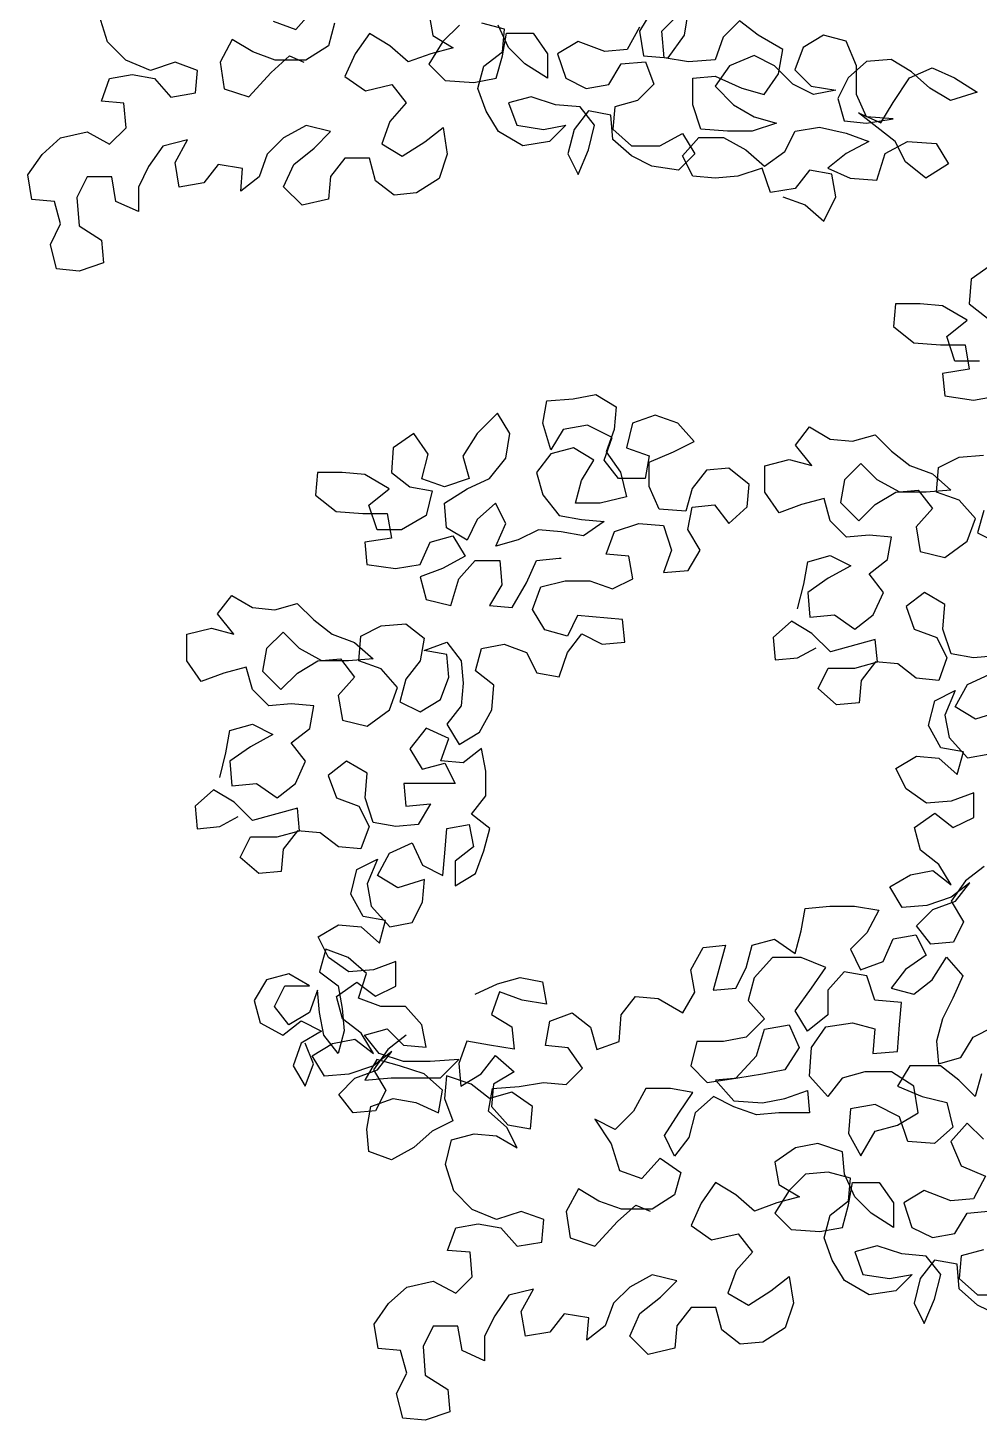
# Model space of a CAD drawing. Extents: x 3630 to 8734, y 5160 to 11966.
# Drawn here: x 3630 to 4779, y 8258 to 9940 of the extents above; entities that cross this region are included whole.
import ezdxf

# ---------------------------------------------------------------- set-up
doc = ezdxf.new("R2010")
doc.units = 0
doc.header["$LTSCALE"] = 150
doc.header["$MEASUREMENT"] = 0
doc.layers.get('0').update_dxf_attribs({"linetype": 'CONTINUOUS'})

msp = doc.modelspace()

# ---------------------------------------------------------------- linework, layer by layer
for points in [[(4542.1, 9735.9), (4569.3, 9726), (4591.6, 9706.3), (4606.4, 9735.9), (4601.4, 9763.1), (4574.2, 9768), (4557, 9745.8), (4527.3, 9740.8), (4517.4, 9770.5), (4487.7, 9760.6), (4460.6, 9758.1), (4433.4, 9760.5), (4421, 9785.2), (4440.8, 9807.5), (4470.4, 9807.5), (4497.6, 9792.7), (4519.9, 9772.9), (4544.6, 9790.3), (4556.9, 9815), (4586.5, 9820), (4618.7, 9812.6), (4645.9, 9802.7), (4618.7, 9787.9), (4596.5, 9770.5), (4623.7, 9758.2), (4655.8, 9755.8), (4665.7, 9787.9), (4692.8, 9802.7), (4727.4, 9800.3), (4742.3, 9775.6), (4715.1, 9758.3), (4690.4, 9778), (4678, 9802.7), (4633.5, 9837.3), (4660.7, 9825), (4675.5, 9849.7), (4695.2, 9879.4), (4722.4, 9891.7), (4749.6, 9879.4), (4776.8, 9862.1), (4744.7, 9852.2), (4719.9, 9867), (4697.7, 9886.8), (4673, 9901.6), (4643.3, 9899.1), (4621.1, 9879.3), (4608.8, 9854.6), (4616.2, 9827.4), (4643.4, 9824.9), (4675.5, 9829.9), (4643.4, 9832.4), (4631, 9859.5), (4631, 9894.1), (4618.6, 9923.8), (4591.4, 9931.2), (4566.7, 9916.3), (4556.8, 9889.1), (4576.6, 9869.4), (4606.3, 9864.5), (4579.1, 9859.5), (4554.4, 9871.8), (4532.1, 9894), (4507.4, 9906.4), (4477.7, 9894), (4460.5, 9869.3), (4482.7, 9847), (4507.5, 9832.2), (4534.6, 9824.8), (4505, 9814.9), (4475.3, 9814.9), (4443.2, 9817.3), (4433.3, 9847), (4433.3, 9879.1), (4460.5, 9881.6), (4492.6, 9866.8), (4519.8, 9859.4), (4537.1, 9884.2), (4542, 9913.8), (4512.3, 9931.1), (4490, 9948.4), (4470.3, 9928.6), (4460.4, 9901.4), (4428.3, 9898.9), (4398.7, 9903.8), (4396.2, 9935.9), (4435.7, 9975.5)], [(4114.4, 9957.9), (4119.4, 9930.7), (4144.1, 9915.9), (4116.9, 9908.5), (4089.8, 9898.6), (4067.5, 9918.3), (4042.8, 9933.1), (4025.5, 9908.4), (4013.2, 9881.2), (4037.9, 9863.9), (4070, 9871.4), (4087.3, 9849.1), (4067.6, 9826.9), (4057.7, 9799.7), (4082.4, 9784.9), (4109.6, 9802.2), (4131.8, 9819.5), (4136.8, 9787.4), (4127, 9757.7), (4099.8, 9740.4), (4072.6, 9737.9), (4050.3, 9755.2), (4042.9, 9782.4), (4013.3, 9782.4), (3996, 9760.1), (3993.5, 9732.9), (3961.4, 9725.5), (3939.1, 9747.7), (3951.5, 9774.9), (3976.2, 9794.7), (3995.9, 9814.5), (3966.3, 9821.9), (3939.1, 9807), (3919.3, 9787.2), (3909.5, 9760), (3887.3, 9742.7), (3889.7, 9769.9), (3860, 9774.8), (3842.8, 9752.5), (3813.1, 9747.6), (3808.1, 9777.2), (3822.9, 9804.4), (3793.3, 9797), (3776, 9772.3), (3763.7, 9747.5), (3763.7, 9717.9), (3736.5, 9730.2), (3731.6, 9759.9), (3701.9, 9759.8), (3689.6, 9735.1), (3692.1, 9700.5), (3719.3, 9683.2), (3721.8, 9656.1), (3692.1, 9646.1), (3664.9, 9648.6), (3657.5, 9678.2), (3669.8, 9703), (3662.4, 9730.1), (3635.2, 9732.6), (3630.2, 9762.2), (3647.5, 9787), (3669.7, 9806.8), (3701.8, 9814.2), (3729, 9799.4), (3748.8, 9819.2), (3746.3, 9848.8), (3719.1, 9851.3), (3729, 9878.5), (3756.2, 9883.4), (3783.3, 9878.5), (3803.1, 9856.3), (3832.8, 9861.3), (3835.2, 9888.5), (3808, 9898.3), (3778.4, 9888.4), (3748.7, 9900.7), (3726.5, 9923), (3716.5, 9955.1)], [(3926.6, 9947.9), (3953.8, 9938), (3976, 9962.7)], [(4383.8, 9960.6), (4369, 9935.9), (4373.9, 9906.2), (4403.6, 9903.8), (4423.3, 9931), (4428.3, 9960.7)], [(4000.7, 9945.4), (3993.4, 9918.3), (3966.2, 9900.9), (3929.1, 9900.9), (3901.9, 9910.8), (3877.2, 9925.6), (3862.4, 9898.4), (3867.4, 9866.2), (3897, 9856.4), (3924.2, 9886.1), (3946.4, 9905.9), (3963.7, 9898.5)], [(4151.5, 9943.1), (4131.7, 9923.3), (4114.5, 9896.1), (4134.3, 9876.4), (4168.9, 9873.9), (4196, 9878.9), (4203.4, 9906.1), (4208.3, 9933.3), (4240.5, 9933.3), (4257.8, 9908.6), (4257.8, 9879), (4230.6, 9896.2), (4210.8, 9916), (4198.4, 9943.2)], [(4369, 9940.8), (4354.2, 9913.6), (4327, 9911.1), (4294.8, 9923.5), (4270.1, 9908.6), (4280.1, 9879), (4304.8, 9866.6), (4332, 9871.6), (4346.8, 9896.3), (4376.4, 9898.8), (4386.3, 9871.7), (4366.6, 9851.9), (4339.4, 9844.4), (4337, 9817.3), (4359.2, 9797.5), (4393.8, 9797.5), (4421, 9812.4), (4435.8, 9787.7), (4416.1, 9767.9), (4383.9, 9772.8), (4359.2, 9785.1), (4337, 9804.9), (4334.5, 9834.5), (4307.3, 9839.5), (4290, 9817.2), (4282.6, 9787.5), (4295, 9762.8), (4307.3, 9792.5), (4314.7, 9822.2), (4297.4, 9844.4), (4267.7, 9846.8), (4238.1, 9856.7), (4210.9, 9849.3), (4220.8, 9822.1), (4252.9, 9817.2), (4280.1, 9822.1), (4260.4, 9802.4), (4228.2, 9797.4), (4198.6, 9814.7), (4183.7, 9839.4), (4173.8, 9866.5), (4181.2, 9893.7), (4203.4, 9911), (4205.9, 9938.2), (4178.7, 9945.6)], [(4794.4, 9653.4), (4769.7, 9636.1), (4767.2, 9606.5), (4789.5, 9589.2)], [(4779.7, 9537.3), (4750, 9537.3), (4740.1, 9566.9), (4764.8, 9586.7), (4735.1, 9604), (4707.9, 9606.4), (4678.3, 9606.4), (4675.8, 9579.2), (4700.6, 9559.5), (4732.7, 9557), (4762.3, 9557), (4767.3, 9527.4), (4735.2, 9522.4), (4737.7, 9495.2), (4772.3, 9490.3), (4801.9, 9495.3)], [(3862, 9034.3), (3869.4, 9064), (3874.3, 9091.2), (3901.5, 9098.6), (3926.2, 9086.3), (3899, 9071.4), (3874.3, 9054.1), (3876.8, 9024.4), (3906.5, 9026.9), (3931.2, 9009.7), (3953.4, 9027), (3965.8, 9054.2), (3948.5, 9076.4), (3970.7, 9093.7), (3975.6, 9120.9), (3948.4, 9123.3), (3921.2, 9120.8), (3901.4, 9140.6), (3894, 9167.8), (3866.8, 9160.3), (3839.7, 9150.4), (3822.3, 9175.1), (3822.3, 9207.3), (3852, 9214.7), (3879.1, 9207.3), (3859.4, 9232), (3876.6, 9254.3), (3901.4, 9239.5), (3928.5, 9237), (3955.7, 9244.4), (3975.5, 9224.7), (3997.8, 9207.4), (4025, 9197.6), (4047.2, 9177.8), (4017.6, 9175.3), (3985.4, 9175.3), (3958.2, 9190.1), (3938.5, 9209.8), (3918.7, 9190), (3913.8, 9162.9), (3936, 9140.6), (3955.8, 9160.4), (3980.5, 9175.3), (4007.7, 9177.8), (4025, 9155.5), (4005.2, 9133.3), (4010.2, 9103.6), (4039.9, 9096.2), (4067, 9116), (4076.9, 9143.2), (4057.1, 9165.5), (4029.9, 9175.3), (4032.4, 9205), (4057.1, 9217.4), (4086.7, 9219.9), (4109, 9202.6), (4104.1, 9175.4), (4086.8, 9153.1), (4079.4, 9125.9), (4104.1, 9113.6), (4128.8, 9128.5), (4138.7, 9155.6), (4136.2, 9182.8), (4109, 9187.7), (4136.2, 9197.7), (4153.5, 9175.4), (4156, 9148.2), (4153.5, 9121.1), (4136.3, 9098.8), (4151.1, 9074.1), (4175.8, 9089), (4190.6, 9116.2), (4193.1, 9145.8), (4170.8, 9163.1), (4178.2, 9190.3), (4205.4, 9195.2), (4232.6, 9185.4), (4244.9, 9160.7), (4272.1, 9155.8), (4282, 9185.4), (4299.3, 9207.7), (4324, 9195.4), (4351.2, 9197.9), (4348.7, 9225), (4294.3, 9229.9), (4282, 9205.2), (4254.8, 9212.6), (4239.9, 9237.3), (4249.8, 9264.5), (4279.4, 9271.9), (4309.1, 9271.9), (4336.3, 9262.1), (4361, 9274.5), (4356, 9301.6), (4328.8, 9304.1), (4338.7, 9331.3), (4368.3, 9341.2), (4398, 9338.8), (4407.9, 9309.1), (4398, 9281.9), (4427.7, 9284.4), (4442.5, 9309.1), (4427.6, 9333.8), (4432.6, 9361), (4459.7, 9363.5), (4477.1, 9341.3), (4499.3, 9361.1), (4501.7, 9388.3), (4477, 9408), (4449.8, 9405.5), (4432.5, 9383.3), (4425.2, 9356.1), (4393, 9358.5), (4380.6, 9385.7), (4380.6, 9415.3), (4410.3, 9427.7), (4435, 9440.1), (4415.2, 9462.3), (4388, 9472.2), (4360.8, 9462.3), (4353.4, 9432.6), (4380.6, 9422.8), (4375.7, 9395.6), (4343.6, 9395.5), (4326.2, 9417.8), (4336.1, 9445), (4306.4, 9459.8), (4276.8, 9454.8), (4262, 9430.1), (4252.1, 9462.2), (4257, 9489.4), (4289.1, 9491.9), (4316.3, 9496.8), (4341, 9482), (4338.6, 9454.8), (4328.7, 9427.7), (4346, 9403), (4353.5, 9373.3), (4321.4, 9365.9), (4291.7, 9365.8), (4299.1, 9393), (4313.9, 9417.8), (4289.2, 9432.6), (4262, 9425.1), (4244.7, 9402.9), (4252.1, 9375.7), (4271.9, 9351), (4299.1, 9346.1), (4326.3, 9343.6), (4301.6, 9326.3), (4274.4, 9331.2), (4247.2, 9333.7), (4222.5, 9321.3), (4195.4, 9313.9), (4207.7, 9341.1), (4195.3, 9365.8), (4173.1, 9346), (4160.8, 9321.2), (4136, 9336), (4133.5, 9365.7), (4160.7, 9383), (4187.9, 9395.4), (4207.6, 9420.1), (4212.5, 9449.8), (4197.7, 9474.5), (4173, 9449.8), (4155.7, 9422.6), (4163.2, 9395.4), (4133.5, 9385.5), (4106.3, 9395.3), (4113.7, 9425), (4096.4, 9449.7), (4071.7, 9432.4), (4069.3, 9402.7), (4091.5, 9385.4), (4118.7, 9380.5), (4111.3, 9350.8), (4081.7, 9333.5), (4052, 9333.5), (4042.1, 9363.1), (4066.8, 9382.9), (4037.1, 9400.2), (4009.9, 9402.7), (3980.3, 9402.6), (3977.8, 9375.4), (4002.6, 9355.7), (4034.7, 9353.2), (4064.4, 9353.3), (4069.3, 9323.6), (4037.2, 9318.7), (4039.7, 9291.5), (4074.3, 9286.6), (4104, 9291.5), (4116.3, 9318.7), (4143.5, 9326.2), (4158.3, 9301.5), (4131.1, 9286.6), (4104, 9276.7), (4111.4, 9249.5), (4141.1, 9242.1), (4150.9, 9274.3), (4170.7, 9296.5), (4200.3, 9296.6), (4202.8, 9266.9), (4188, 9242.2), (4215.2, 9239.7), (4232.5, 9269.4), (4244.8, 9296.6), (4272, 9299.1), (4274.5, 9299.1)], [(4560, 9238.1), (4567.4, 9267.7), (4572.3, 9294.9), (4599.5, 9302.4), (4624.2, 9290), (4597, 9275.2), (4572.3, 9257.8), (4574.8, 9228.2), (4604.5, 9230.7), (4629.2, 9213.4), (4651.4, 9230.7), (4663.8, 9257.9), (4646.4, 9280.2), (4668.7, 9297.5), (4673.6, 9324.7), (4646.4, 9327.1), (4619.2, 9324.6), (4599.4, 9344.4), (4592, 9371.5), (4564.8, 9364.1), (4537.6, 9354.2), (4520.3, 9378.9), (4520.3, 9411), (4549.9, 9418.5), (4577.1, 9411.1), (4557.3, 9435.8), (4574.6, 9458), (4599.3, 9443.2), (4626.5, 9440.8), (4653.7, 9448.2), (4673.5, 9428.5), (4695.7, 9411.2), (4722.9, 9401.3), (4745.2, 9381.6), (4715.5, 9379.1), (4683.4, 9379), (4656.2, 9393.8), (4636.4, 9413.6), (4616.7, 9393.8), (4611.8, 9366.6), (4634, 9344.4), (4653.8, 9364.2), (4678.5, 9379), (4705.7, 9381.5), (4723, 9359.3), (4703.2, 9337), (4708.2, 9307.4), (4737.9, 9300), (4765, 9319.8), (4774.9, 9347), (4755.1, 9369.2), (4727.9, 9379.1), (4730.3, 9408.7), (4755, 9421.1), (4784.7, 9423.6)], [(4784.8, 9356.9), (4777.4, 9329.7), (4802.1, 9317.4)], [(4799.7, 9181.4), (4772.6, 9178.9), (4745.4, 9183.9), (4735.5, 9213.5), (4737.9, 9243.2), (4713.2, 9258), (4691, 9240.7), (4700.9, 9213.5), (4728.1, 9203.6), (4740.4, 9178.9), (4730.6, 9151.7), (4703.4, 9154.2), (4681.1, 9171.5), (4654, 9173.9), (4636.7, 9151.6), (4634.2, 9124.5), (4607, 9122), (4584.8, 9141.7), (4597.1, 9166.4), (4629.2, 9166.5), (4656.4, 9173.9), (4653.9, 9201.1), (4599.6, 9186.2), (4577.3, 9208.4), (4552.6, 9223.2), (4530.4, 9203.4), (4532.9, 9176.3), (4560, 9178.8), (4582.3, 9191.1)], [(4807.2, 9114.7), (4775.1, 9104.8), (4750.4, 9119.6), (4765.2, 9146.8), (4792.4, 9159.2)], [(4785.2, 8926.9), (4762.9, 8909.6), (4745.7, 8884.8), (4760.5, 8860.1), (4748.2, 8835.4), (4721, 8832.9), (4703.7, 8855.2), (4723.4, 8874.9), (4750.6, 8884.9), (4767.9, 8907.1), (4745.6, 8889.8), (4716, 8879.9), (4686.4, 8877.4), (4671.5, 8902.1), (4696.2, 8916.9), (4723.4, 8921.9), (4745.6, 8904.6), (4730.8, 8929.3), (4708.5, 8946.6), (4701.1, 8973.8), (4725.8, 8991.1), (4748, 8973.8), (4772.7, 8986.2), (4772.7, 9015.8), (4745.5, 9005.9), (4715.9, 9003.4), (4691.2, 9020.7), (4678.8, 9045.4), (4703.5, 9060.3), (4730.7, 9057.8), (4752.9, 9038.1), (4760.3, 9065.3), (4733.1, 9070.2), (4718.3, 9097.3), (4725.7, 9127), (4750.4, 9139.4), (4738, 9109.7), (4743, 9082.5), (4765.3, 9057.9), (4792.4, 9062.8)], [(4087.2, 8723.1), (4064.9, 8705.8), (4047.7, 8681.1), (4062.5, 8656.4), (4050.2, 8631.7), (4023, 8629.2), (4005.7, 8651.4), (4025.4, 8671.2), (4052.6, 8681.1), (4069.9, 8703.3), (4047.7, 8686), (4018, 8676.1), (3988.4, 8673.6), (3973.5, 8698.3), (3998.2, 8713.2), (4025.4, 8718.1), (4047.7, 8700.9), (4032.8, 8725.6), (4010.5, 8742.8), (4003.1, 8770), (4027.8, 8787.3), (4050.1, 8770.1), (4074.8, 8782.4), (4074.7, 8812.1), (4047.6, 8802.2), (4017.9, 8799.7), (3993.2, 8817), (3980.8, 8841.7), (4005.5, 8856.5), (4032.7, 8854.1), (4054.9, 8834.3), (4062.3, 8861.5), (4035.1, 8866.4), (4020.3, 8893.6), (4027.7, 8923.2), (4052.4, 8935.6), (4040.1, 8906), (4045, 8878.8), (4067.3, 8854.1), (4094.5, 8859.1), (4106.8, 8883.8), (4109.2, 8911), (4077.1, 8901.1), (4052.4, 8915.9), (4067.2, 8943.1), (4094.4, 8955.4), (4106.8, 8928.3), (4131.5, 8915.9), (4133.9, 8943.1), (4136.4, 8972.8), (4163.5, 8977.7), (4168.5, 8950.6), (4146.3, 8933.2), (4146.3, 8903.6), (4171, 8918.4), (4180.9, 8945.6), (4188.3, 8972.8), (4166, 8990.1), (4183.3, 9012.4), (4183.3, 9042), (4178.3, 9069.2), (4156.1, 9051.9), (4128.9, 9054.3), (4138.7, 9081.5), (4111.5, 9093.8), (4091.8, 9069.1), (4106.6, 9044.4), (4133.8, 9051.8), (4146.2, 9027.1), (4084.4, 9027.1), (4086.9, 8999.9), (4116.6, 9002.4), (4101.8, 8977.7), (4074.6, 8975.2), (4047.4, 8980.1), (4037.5, 9009.8), (4039.9, 9039.4), (4015.2, 9054.2), (3993, 9036.9), (4002.9, 9009.7), (4030.1, 8999.9), (4042.5, 8975.2), (4032.6, 8948), (4005.4, 8950.4), (3983.2, 8967.7), (3956, 8970.1), (3938.7, 8947.9), (3936.2, 8920.7), (3909.1, 8918.2), (3886.8, 8937.9), (3899.1, 8962.7), (3931.3, 8962.7), (3958.4, 8970.1), (3955.9, 8997.3), (3901.6, 8982.4), (3879.3, 9004.7), (3854.6, 9019.5), (3832.4, 8999.7), (3834.9, 8972.5), (3862.1, 8975), (3884.3, 8987.4)], [(4802.1, 8384.7), (4777.4, 8397.1), (4755.1, 8416.8), (4752.6, 8446.5), (4725.4, 8451.4), (4708.1, 8429.1), (4700.8, 8399.5), (4713.1, 8374.8), (4725.5, 8404.4), (4732.9, 8434.1), (4715.5, 8456.3), (4685.9, 8458.8), (4656.2, 8468.6), (4629, 8461.2), (4638.9, 8434), (4671.1, 8429.1), (4698.3, 8434.1), (4678.5, 8414.3), (4646.4, 8409.3), (4616.7, 8426.6), (4601.9, 8451.3), (4592, 8478.5), (4599.3, 8505.7), (4621.6, 8523), (4624, 8550.2), (4596.8, 8557.5), (4569.6, 8555.1), (4549.9, 8535.3), (4532.6, 8508.1), (4552.4, 8488.3), (4587, 8485.9), (4614.2, 8490.8), (4621.6, 8518), (4626.5, 8545.2), (4658.6, 8545.2), (4675.9, 8520.6), (4676, 8490.9), (4648.8, 8508.2), (4629, 8527.9), (4616.6, 8555.1), (4614.1, 8582.3), (4584.4, 8592.1), (4557.3, 8587.2), (4532.6, 8569.8), (4537.5, 8542.7), (4562.3, 8527.9), (4535.1, 8520.4), (4507.9, 8510.5), (4485.6, 8530.3), (4460.9, 8545.1), (4443.6, 8520.3), (4431.3, 8493.1), (4456, 8475.9), (4488.2, 8483.3), (4505.5, 8461.1), (4485.7, 8438.8), (4475.9, 8411.6), (4500.6, 8396.8), (4527.8, 8414.2), (4550, 8431.5), (4555, 8399.4), (4545.1, 8369.7), (4517.9, 8352.4), (4490.7, 8349.9), (4468.5, 8367.1), (4461.1, 8394.3), (4431.4, 8394.3), (4414.1, 8372), (4411.7, 8344.9), (4379.6, 8337.4), (4357.3, 8359.6), (4369.6, 8386.8), (4394.3, 8406.6), (4414.1, 8426.4), (4384.4, 8433.8), (4357.2, 8418.9), (4337.5, 8399.2), (4327.6, 8372), (4305.4, 8354.6), (4307.8, 8381.8), (4278.2, 8386.7), (4260.9, 8364.5), (4231.3, 8359.5), (4226.3, 8389.2), (4241.1, 8416.4), (4211.4, 8408.9), (4194.2, 8384.2), (4181.8, 8359.5), (4181.9, 8329.8), (4154.7, 8342.1), (4149.7, 8371.8), (4120, 8371.8), (4107.7, 8347), (4110.2, 8312.5), (4137.4, 8295.2), (4139.9, 8268), (4110.3, 8258.1), (4083.1, 8260.5), (4075.6, 8290.2), (4088, 8314.9), (4080.5, 8342.1), (4053.3, 8344.5), (4048.4, 8374.2), (4065.7, 8398.9), (4087.9, 8418.7), (4120, 8426.1), (4147.2, 8411.3), (4166.9, 8431.1), (4164.4, 8460.8), (4137.3, 8463.2), (4147.1, 8490.4), (4174.3, 8495.4), (4201.5, 8490.5), (4221.3, 8468.2), (4250.9, 8473.2), (4253.4, 8500.4), (4226.2, 8510.3), (4196.5, 8500.3), (4166.9, 8512.7), (4144.6, 8534.9), (4134.7, 8567), (4142.1, 8596.7), (4169.3, 8604.1), (4196.4, 8601.7), (4221.2, 8586.9), (4208.8, 8611.6), (4186.5, 8631.3), (4191.4, 8658.5), (4223.6, 8661), (4253.2, 8666), (4280.4, 8663.5), (4300.2, 8683.3), (4282.8, 8708), (4255.7, 8710.5), (4260.6, 8740.1), (4287.7, 8750), (4310, 8732.7), (4317.4, 8705.6), (4344.6, 8715.5), (4347.1, 8747.6), (4364.3, 8769.9), (4391.5, 8767.4), (4421.2, 8750.1), (4436, 8774.9), (4431, 8802), (4445.8, 8829.2), (4473, 8831.7), (4458.2, 8777.4), (4485.4, 8779.9), (4497.7, 8804.6), (4505.1, 8831.8), (4532.3, 8839.2), (4557, 8821.9), (4564.4, 8849.1), (4569.3, 8876.3), (4599, 8878.8), (4628.7, 8878.8), (4658.3, 8873.9), (4643.5, 8846.7), (4623.8, 8826.9), (4636.1, 8802.2), (4663.3, 8812.1), (4675.6, 8839.3), (4702.8, 8844.3), (4715.2, 8819.6), (4690.5, 8802.3), (4673.2, 8780), (4700.4, 8772.6), (4722.6, 8790), (4739.9, 8817.2), (4759.7, 8794.9), (4747.4, 8767.7), (4735, 8743), (4727.7, 8715.8), (4730.1, 8688.6), (4757.3, 8696.1), (4772.1, 8720.8), (4796.8, 8733.2)], [(4170.4, 8772.8), (4197.6, 8785.2), (4224.8, 8792.6), (4252, 8787.7), (4256.9, 8760.5), (4227.3, 8765.4), (4200.1, 8775.3), (4190.2, 8748.1), (4215, 8733.3), (4217.5, 8706.1), (4187.8, 8711), (4160.6, 8716), (4150.8, 8688.8), (4153.2, 8661.6), (4177.9, 8676.4), (4195.2, 8698.7), (4217.5, 8678.9), (4192.8, 8664.1), (4190.3, 8636.9), (4210.1, 8614.7), (4237.3, 8609.8), (4239.8, 8636.9), (4215, 8654.2), (4187.9, 8646.8), (4165.6, 8664.1), (4135.9, 8673.9), (4133.5, 8646.7), (4143.4, 8619.6), (4118.7, 8607.2), (4096.5, 8587.4), (4069.3, 8572.5), (4042.1, 8582.4), (4039.6, 8609.6), (4044.5, 8636.8), (4071.7, 8646.7), (4098.9, 8641.8), (4126.1, 8629.4), (4131, 8656.6), (4108.8, 8676.4), (4079.1, 8686.2), (4051.9, 8693.6), (4037.1, 8668.9), (4069.2, 8671.4), (4128.5, 8671.4), (4150.7, 8693.7), (4116.2, 8691.2), (4084, 8691.2), (4054.4, 8701), (4037, 8723.3), (4064.2, 8730.7), (4084, 8710.9), (4111.2, 8708.5), (4106.2, 8735.7), (4086.4, 8757.9), (4056.8, 8757.9), (4029.6, 8767.7), (4039.4, 8797.4), (4017.2, 8817.1), (3990, 8827), (3982.6, 8799.8), (4004.9, 8782.5), (4009.8, 8755.4), (4012.3, 8728.2), (4004.9, 8701), (3987.6, 8723.2), (3982.7, 8750.4), (3980.2, 8777.6), (3970.3, 8750.4), (3945.6, 8735.5), (3928.3, 8757.8), (3940.6, 8782.5), (3970.3, 8782.5), (3945.5, 8797.3), (3918.4, 8789.9), (3903.6, 8765.1), (3911, 8738), (3938.2, 8723.2), (3960.4, 8740.5), (3985.1, 8728.1), (3960.4, 8713.3), (3950.6, 8686.1), (3965.4, 8661.4), (3975.3, 8688.6), (3965.4, 8713.3)], [(4782.1, 8676.3), (4774.7, 8649.1), (4754.9, 8668.9), (4732.6, 8686.2), (4695.6, 8686.1), (4680.7, 8661.4), (4710.4, 8649.1), (4740.1, 8641.7), (4747.5, 8612.1), (4725.3, 8592.3), (4693.2, 8594.7), (4683.3, 8624.4), (4653.6, 8639.2), (4623.9, 8634.2), (4621.5, 8604.5), (4636.3, 8577.4), (4653.6, 8607), (4680.8, 8614.5), (4705.5, 8629.3), (4700.5, 8661.4), (4673.3, 8678.7), (4641.2, 8678.7), (4614, 8671.2), (4596.7, 8649), (4574.5, 8673.7), (4576.9, 8708.3), (4594.2, 8733), (4626.3, 8738), (4653.5, 8730.6), (4651.1, 8700.9), (4680.7, 8703.4), (4683.2, 8735.6), (4685.6, 8762.7), (4653.5, 8765.2), (4643.6, 8794.8), (4616.4, 8799.7), (4596.6, 8777.5), (4596.6, 8747.8), (4572, 8728), (4557.1, 8752.7), (4576.8, 8779.9), (4594.1, 8804.7), (4564.5, 8817), (4529.9, 8817), (4507.6, 8792.2), (4500.3, 8765), (4520, 8742.8), (4497.8, 8720.6), (4470.6, 8715.6), (4438.5, 8715.6), (4431.1, 8685.9), (4450.9, 8666.1), (4485.5, 8671.1), (4510.2, 8698.3), (4520.1, 8730.5), (4549.7, 8735.4), (4562.1, 8708.3), (4544.8, 8681.1), (4517.6, 8676.1), (4488, 8671.1), (4460.8, 8668.6), (4483.1, 8643.9), (4517.7, 8641.5), (4544.8, 8646.5), (4572, 8656.4), (4574.5, 8629.2), (4537.4, 8629.2), (4510.3, 8626.7), (4483.1, 8636.5), (4458.4, 8648.9), (4436.1, 8629.1), (4428.7, 8599.4), (4411.5, 8577.1), (4399.1, 8601.8), (4416.4, 8629), (4433.6, 8653.8), (4406.4, 8658.7), (4376.8, 8658.7), (4362, 8631.5), (4339.8, 8609.2), (4315, 8621.5), (4334.8, 8591.9), (4344.8, 8559.8), (4371.9, 8549.9), (4394.2, 8574.7), (4418.9, 8557.4), (4411.5, 8530.2), (4384.3, 8512.9), (4347.3, 8512.8), (4320.1, 8522.7), (4295.4, 8537.5), (4280.5, 8510.3), (4285.5, 8478.2), (4315.2, 8468.3), (4342.3, 8498), (4364.6, 8517.8), (4381.9, 8510.4)], [(4784.6, 8597.3), (4764.8, 8617), (4745.1, 8594.8), (4757.4, 8565.1), (4787.1, 8552.8), (4772.3, 8525.6), (4745.1, 8523.1), (4713, 8535.4), (4688.3, 8520.6), (4698.2, 8490.9), (4722.9, 8478.6), (4750.1, 8483.6), (4764.9, 8508.3), (4794.6, 8510.8)], [(4784.7, 8463.8), (4757.5, 8456.4), (4755.1, 8429.2), (4777.4, 8409.4), (4812, 8409.5)]]:
    msp.add_lwpolyline(points)

doc.saveas('drawing.dxf')
